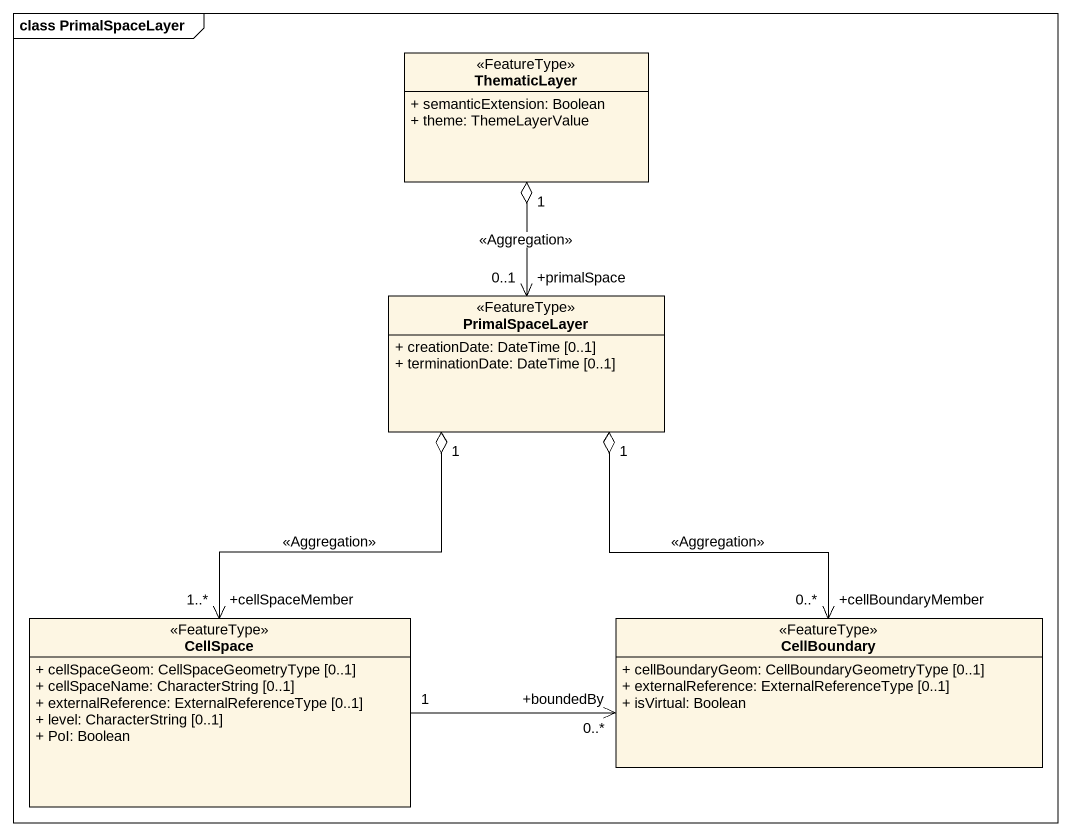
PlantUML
@startuml
mainframe class PrimalSpaceLayer
hide circle
hide empty members
skinparam classAttributeIconSize 0
class ThematicLayer <<FeatureType>> {
  + semanticExtension: Boolean
  + theme: ThemeLayerValue
}
class PrimalSpaceLayer <<FeatureType>> {
  + creationDate: DateTime [0..1]
  + terminationDate: DateTime [0..1]
}
class CellSpace <<FeatureType>> {
  + cellSpaceGeom: CellSpaceGeometryType [0..1]
  + cellSpaceName: CharacterString [0..1]
  + externalReference: ExternalReferenceType [0..1]
  + level: CharacterString [0..1]
  + PoI: Boolean
}
class CellBoundary <<FeatureType>> {
  + cellBoundaryGeom: CellBoundaryGeometryType [0..1]
  + externalReference: ExternalReferenceType [0..1]
  + isVirtual: Boolean
}
ThematicLayer "1" o--> "+primalSpace\n0..1" PrimalSpaceLayer : <<Aggregation>>
PrimalSpaceLayer "1" o--> "+cellSpaceMember\n1..*" CellSpace : <<Aggregation>>
PrimalSpaceLayer "1" o--> "+cellBoundaryMember\n0..*" CellBoundary : <<Aggregation>>
CellSpace "1" -right-> "+boundedBy\n0..*" CellBoundary
@enduml
